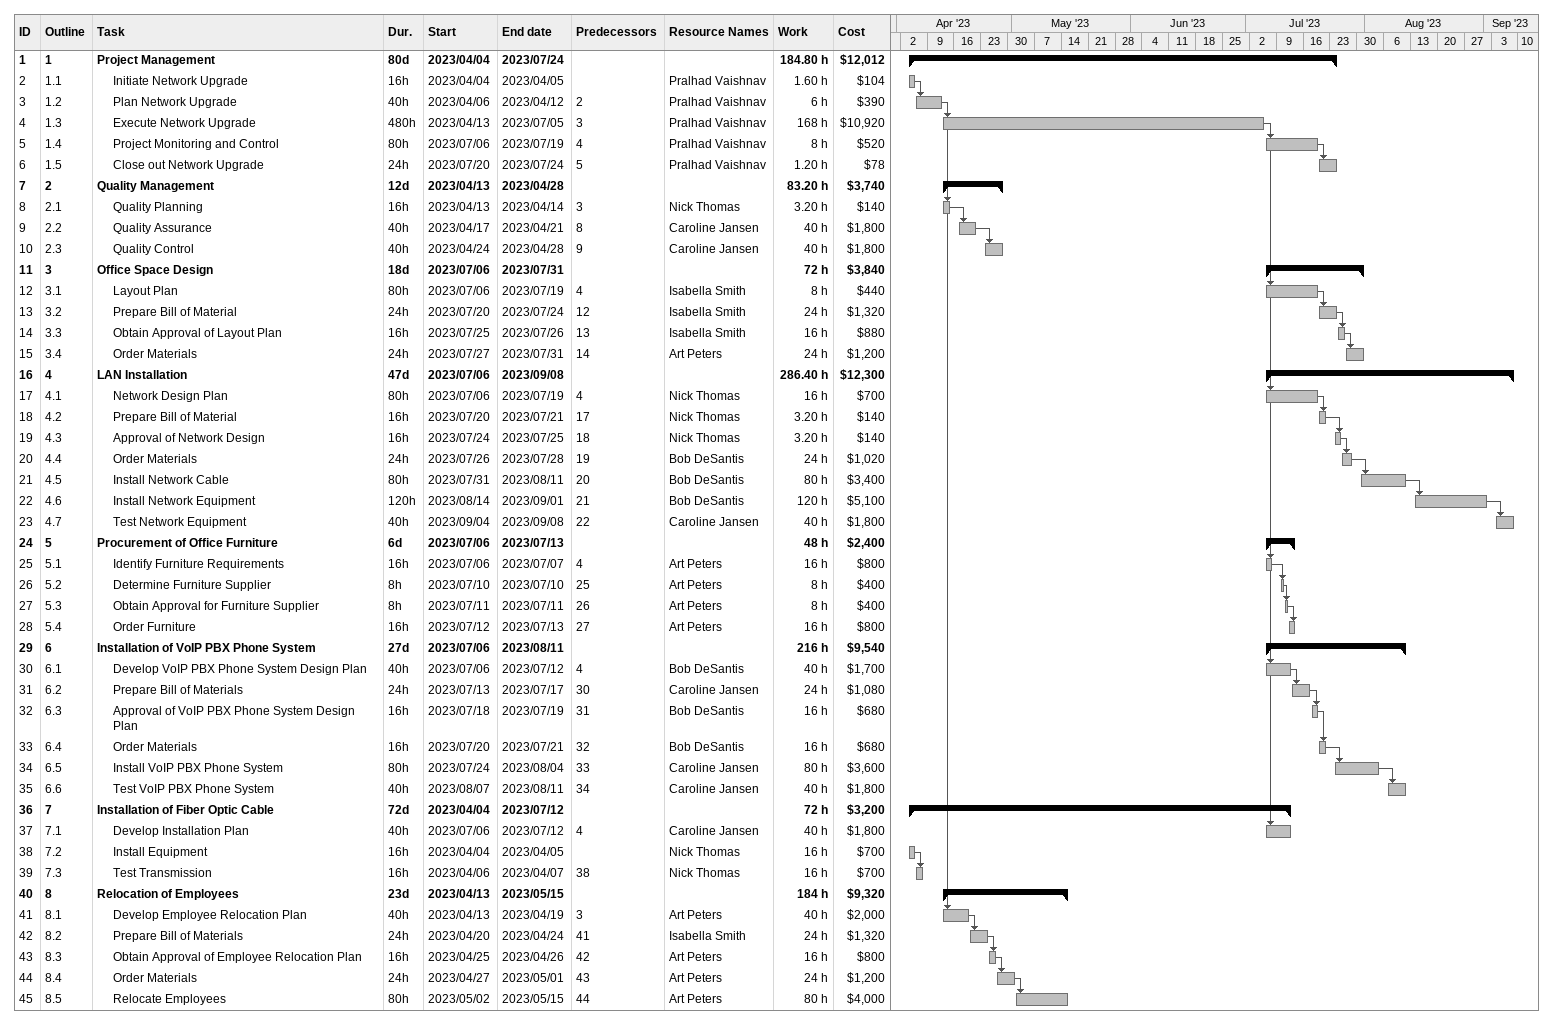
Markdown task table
| ID | WBS | Task | Duration | Start | Finish | Predecessors | Resources | Work (h) | Cost ($) |
|---|---|---|---|---|---|---|---|---|---|
| 1 | 1 | **Project Management** | 80d | 2023-04-04 | 2023-07-24 |  |  | 184.80 | 12012 |
| 2 | 1.1 | Initiate Network Upgrade | 16h | 2023-04-04 | 2023-04-05 |  | Pralhad Vaishnav | 1.60 | 104 |
| 3 | 1.2 | Plan Network Upgrade | 40h | 2023-04-06 | 2023-04-12 | 2 | Pralhad Vaishnav | 6 | 390 |
| 4 | 1.3 | Execute Network Upgrade | 480h | 2023-04-13 | 2023-07-05 | 3 | Pralhad Vaishnav | 168 | 10920 |
| 5 | 1.4 | Project Monitoring and Control | 80h | 2023-07-06 | 2023-07-19 | 4 | Pralhad Vaishnav | 8 | 520 |
| 6 | 1.5 | Close out Network Upgrade | 24h | 2023-07-20 | 2023-07-24 | 5 | Pralhad Vaishnav | 1.20 | 78 |
| 7 | 2 | **Quality Management** | 12d | 2023-04-13 | 2023-04-28 |  |  | 83.20 | 3740 |
| 8 | 2.1 | Quality Planning | 16h | 2023-04-13 | 2023-04-14 | 3 | Nick Thomas | 3.20 | 140 |
| 9 | 2.2 | Quality Assurance | 40h | 2023-04-17 | 2023-04-21 | 8 | Caroline Jansen | 40 | 1800 |
| 10 | 2.3 | Quality Control | 40h | 2023-04-24 | 2023-04-28 | 9 | Caroline Jansen | 40 | 1800 |
| 11 | 3 | **Office Space Design** | 18d | 2023-07-06 | 2023-07-31 |  |  | 72 | 3840 |
| 12 | 3.1 | Layout Plan | 80h | 2023-07-06 | 2023-07-19 | 4 | Isabella Smith | 8 | 440 |
| 13 | 3.2 | Prepare Bill of Material | 24h | 2023-07-20 | 2023-07-24 | 12 | Isabella Smith | 24 | 1320 |
| 14 | 3.3 | Obtain Approval of Layout Plan | 16h | 2023-07-25 | 2023-07-26 | 13 | Isabella Smith | 16 | 880 |
| 15 | 3.4 | Order Materials | 24h | 2023-07-27 | 2023-07-31 | 14 | Art Peters | 24 | 1200 |
| 16 | 4 | **LAN Installation** | 47d | 2023-07-06 | 2023-09-08 |  |  | 286.40 | 12300 |
| 17 | 4.1 | Network Design Plan | 80h | 2023-07-06 | 2023-07-19 | 4 | Nick Thomas | 16 | 700 |
| 18 | 4.2 | Prepare Bill of Material | 16h | 2023-07-20 | 2023-07-21 | 17 | Nick Thomas | 3.20 | 140 |
| 19 | 4.3 | Approval of Network Design | 16h | 2023-07-24 | 2023-07-25 | 18 | Nick Thomas | 3.20 | 140 |
| 20 | 4.4 | Order Materials | 24h | 2023-07-26 | 2023-07-28 | 19 | Bob DeSantis | 24 | 1020 |
| 21 | 4.5 | Install Network Cable | 80h | 2023-07-31 | 2023-08-11 | 20 | Bob DeSantis | 80 | 3400 |
| 22 | 4.6 | Install Network Equipment | 120h | 2023-08-14 | 2023-09-01 | 21 | Bob DeSantis | 120 | 5100 |
| 23 | 4.7 | Test Network Equipment | 40h | 2023-09-04 | 2023-09-08 | 22 | Caroline Jansen | 40 | 1800 |
| 24 | 5 | **Procurement of Office Furniture** | 6d | 2023-07-06 | 2023-07-13 |  |  | 48 | 2400 |
| 25 | 5.1 | Identify Furniture Requirements | 16h | 2023-07-06 | 2023-07-07 | 4 | Art Peters | 16 | 800 |
| 26 | 5.2 | Determine Furniture Supplier | 8h | 2023-07-10 | 2023-07-10 | 25 | Art Peters | 8 | 400 |
| 27 | 5.3 | Obtain Approval for Furniture Supplier | 8h | 2023-07-11 | 2023-07-11 | 26 | Art Peters | 8 | 400 |
| 28 | 5.4 | Order Furniture | 16h | 2023-07-12 | 2023-07-13 | 27 | Art Peters | 16 | 800 |
| 29 | 6 | **Installation of VoIP PBX Phone System** | 27d | 2023-07-06 | 2023-08-11 |  |  | 216 | 9540 |
| 30 | 6.1 | Develop VoIP PBX Phone System Design Plan | 40h | 2023-07-06 | 2023-07-12 | 4 | Bob DeSantis | 40 | 1700 |
| 31 | 6.2 | Prepare Bill of Materials | 24h | 2023-07-13 | 2023-07-17 | 30 | Caroline Jansen | 24 | 1080 |
| 32 | 6.3 | Approval of VoIP PBX Phone System Design Plan | 16h | 2023-07-18 | 2023-07-19 | 31 | Bob DeSantis | 16 | 680 |
| 33 | 6.4 | Order Materials | 16h | 2023-07-20 | 2023-07-21 | 32 | Bob DeSantis | 16 | 680 |
| 34 | 6.5 | Install VoIP PBX Phone System | 80h | 2023-07-24 | 2023-08-04 | 33 | Caroline Jansen | 80 | 3600 |
| 35 | 6.6 | Test VoIP PBX Phone System | 40h | 2023-08-07 | 2023-08-11 | 34 | Caroline Jansen | 40 | 1800 |
| 36 | 7 | **Installation of Fiber Optic Cable** | 72d | 2023-04-04 | 2023-07-12 |  |  | 72 | 3200 |
| 37 | 7.1 | Develop Installation Plan | 40h | 2023-07-06 | 2023-07-12 | 4 | Caroline Jansen | 40 | 1800 |
| 38 | 7.2 | Install Equipment | 16h | 2023-04-04 | 2023-04-05 |  | Nick Thomas | 16 | 700 |
| 39 | 7.3 | Test Transmission | 16h | 2023-04-06 | 2023-04-07 | 38 | Nick Thomas | 16 | 700 |
| 40 | 8 | **Relocation of Employees** | 23d | 2023-04-13 | 2023-05-15 |  |  | 184 | 9320 |
| 41 | 8.1 | Develop Employee Relocation Plan | 40h | 2023-04-13 | 2023-04-19 | 3 | Art Peters | 40 | 2000 |
| 42 | 8.2 | Prepare Bill of Materials | 24h | 2023-04-20 | 2023-04-24 | 41 | Isabella Smith | 24 | 1320 |
| 43 | 8.3 | Obtain Approval of Employee Relocation Plan | 16h | 2023-04-25 | 2023-04-26 | 42 | Art Peters | 16 | 800 |
| 44 | 8.4 | Order Materials | 24h | 2023-04-27 | 2023-05-01 | 43 | Art Peters | 24 | 1200 |
| 45 | 8.5 | Relocate Employees | 80h | 2023-05-02 | 2023-05-15 | 44 | Art Peters | 80 | 4000 |
